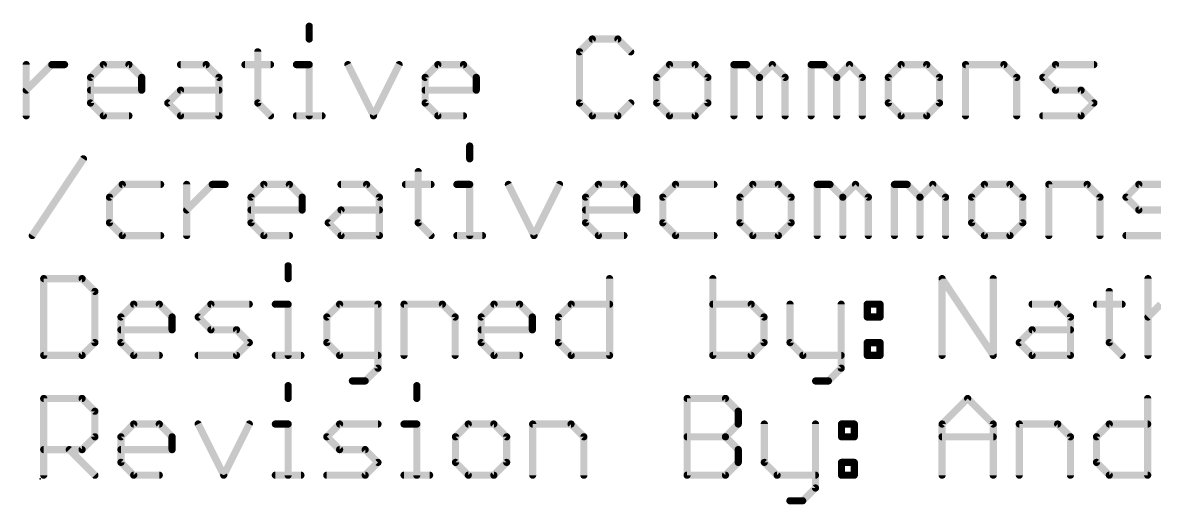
# Model space of a CAD drawing. Extents: x -37 to 70, y -12 to 15.
# Drawn here: x -5.45 to 18.55, y -11.97 to -1.76 of the extents above; entities that cross this region are included whole.
import ezdxf

# ---------------------------------------------------------------- set-up
doc = ezdxf.new("R2010")
doc.units = 0
doc.layers.add('23', color=53, linetype='CONTINUOUS')
doc.layers.add('51', color=53, linetype='CONTINUOUS')

msp = doc.modelspace()

# ---------------------------------------------------------------- linework, layer by layer
at = {"layer": '23'}
msp.add_point((-5.08, -11.43), dxfattribs=at)
at = {"layer": '51', "const_width": 0.1524}
for points in [[(0.6262, -1.8356), (0.6262, -2.1068)], [(6.6291, -2.1068), (6.358, -2.378)], [(7.1715, -2.1068), (6.6291, -2.1068)], [(7.4426, -2.378), (7.1715, -2.1068)], [(-0.4652, -2.378), (-0.4652, -3.4626)], [(6.358, -2.378), (6.358, -3.4626)], [(-5.375, -3.7338), (-5.375, -2.6491)], [(-5.375, -3.1915), (-4.8326, -2.6491)], [(-4.8326, -2.6491), (-4.5615, -2.6491)], [(-4.0107, -2.9203), (-3.7395, -2.6491)], [(-3.7395, -2.6491), (-3.1972, -2.6491)], [(-3.1972, -2.6491), (-2.926, -2.9203)], [(-2.1024, -2.6491), (-1.56, -2.6491)], [(-1.56, -2.6491), (-1.2889, -2.9203)], [(-0.7364, -2.6491), (-0.194, -2.6491)], [(0.3551, -2.6491), (0.6262, -2.6491)], [(0.6262, -2.6491), (0.6262, -3.7338)], [(1.4465, -2.6491), (1.9888, -3.7338)], [(1.9888, -3.7338), (2.5312, -2.6491)], [(3.0837, -2.9203), (3.3548, -2.6491)], [(3.3548, -2.6491), (3.8972, -2.6491)], [(3.8972, -2.6491), (4.1683, -2.9203)], [(8.2663, -2.6491), (7.9951, -2.9203)], [(8.8086, -2.6491), (8.2663, -2.6491)], [(9.0798, -2.9203), (8.8086, -2.6491)], [(9.6323, -3.7338), (9.6323, -2.6491)], [(9.6323, -2.6491), (9.9035, -2.6491)], [(9.9035, -2.6491), (10.1746, -2.9203)], [(10.1746, -2.9203), (10.4458, -2.6491)], [(10.4458, -2.6491), (10.717, -2.9203)], [(11.2695, -3.7338), (11.2695, -2.6491)], [(11.2695, -2.6491), (11.5406, -2.6491)], [(11.5406, -2.6491), (11.8118, -2.9203)], [(11.8118, -2.9203), (12.0829, -2.6491)], [(12.0829, -2.6491), (12.3541, -2.9203)], [(13.1778, -2.6491), (12.9066, -2.9203)], [(13.7201, -2.6491), (13.1778, -2.6491)], [(13.9913, -2.9203), (13.7201, -2.6491)], [(14.5438, -3.7338), (14.5438, -2.6491)], [(14.5438, -2.6491), (15.3573, -2.6491)], [(15.3573, -2.6491), (15.6284, -2.9203)], [(16.1809, -2.9203), (16.4521, -2.6491)], [(16.4521, -2.6491), (17.2656, -2.6491)], [(-4.0107, -3.4626), (-4.0107, -2.9203)], [(-2.926, -2.9203), (-2.926, -3.1915)], [(-1.2889, -2.9203), (-1.2889, -3.7338)], [(3.0837, -3.4626), (3.0837, -2.9203)], [(4.1683, -2.9203), (4.1683, -3.1915)], [(7.9951, -2.9203), (7.9951, -3.4626)], [(9.0798, -3.4626), (9.0798, -2.9203)], [(10.1746, -2.9203), (10.1746, -3.7338)], [(10.717, -2.9203), (10.717, -3.7338)], [(11.8118, -2.9203), (11.8118, -3.7338)], [(12.3541, -2.9203), (12.3541, -3.7338)], [(12.9066, -2.9203), (12.9066, -3.4626)], [(13.9913, -3.4626), (13.9913, -2.9203)], [(15.6284, -2.9203), (15.6284, -3.7338)], [(16.4521, -3.1915), (16.1809, -2.9203)], [(-2.926, -3.1915), (-4.0107, -3.1915)], [(-2.3735, -3.4626), (-2.1024, -3.1915)], [(-2.1024, -3.1915), (-1.2889, -3.1915)], [(4.1683, -3.1915), (3.0837, -3.1915)], [(16.9944, -3.1915), (16.4521, -3.1915)], [(17.2656, -3.4626), (16.9944, -3.1915)], [(-3.7395, -3.7338), (-4.0107, -3.4626)], [(-2.1024, -3.7338), (-2.3735, -3.4626)], [(-0.4652, -3.4626), (-0.194, -3.7338)], [(3.3548, -3.7338), (3.0837, -3.4626)], [(6.358, -3.4626), (6.6291, -3.7338)], [(7.1715, -3.7338), (7.4426, -3.4626)], [(7.9951, -3.4626), (8.2663, -3.7338)], [(8.8086, -3.7338), (9.0798, -3.4626)], [(12.9066, -3.4626), (13.1778, -3.7338)], [(13.7201, -3.7338), (13.9913, -3.4626)], [(16.9944, -3.7338), (17.2656, -3.4626)], [(-3.1972, -3.7338), (-3.7395, -3.7338)], [(-1.2889, -3.7338), (-2.1024, -3.7338)], [(0.3551, -3.7338), (0.8974, -3.7338)], [(3.8972, -3.7338), (3.3548, -3.7338)], [(6.6291, -3.7338), (7.1715, -3.7338)], [(8.2663, -3.7338), (8.8086, -3.7338)], [(13.1778, -3.7338), (13.7201, -3.7338)], [(16.1809, -3.7338), (16.9944, -3.7338)], [(4.029, -4.3756), (4.029, -4.6468)], [(-5.2466, -6.2738), (-4.1619, -4.6468)], [(2.9375, -4.918), (2.9375, -6.0026)], [(-3.3382, -5.1891), (-3.6094, -5.4603)], [(-2.5248, -5.1891), (-3.3382, -5.1891)], [(-1.9723, -6.2738), (-1.9723, -5.1891)], [(-1.9723, -5.7315), (-1.4299, -5.1891)], [(-1.4299, -5.1891), (-1.1588, -5.1891)], [(-0.608, -5.4603), (-0.3368, -5.1891)], [(-0.3368, -5.1891), (0.2055, -5.1891)], [(0.2055, -5.1891), (0.4767, -5.4603)], [(1.3004, -5.1891), (1.8427, -5.1891)], [(1.8427, -5.1891), (2.1139, -5.4603)], [(2.6664, -5.1891), (3.2087, -5.1891)], [(3.7578, -5.1891), (4.029, -5.1891)], [(4.029, -5.1891), (4.029, -6.2738)], [(4.8492, -5.1891), (5.3916, -6.2738)], [(5.3916, -6.2738), (5.9339, -5.1891)], [(6.4864, -5.4603), (6.7576, -5.1891)], [(6.7576, -5.1891), (7.2999, -5.1891)], [(7.2999, -5.1891), (7.571, -5.4603)], [(8.3947, -5.1891), (8.1235, -5.4603)], [(9.2082, -5.1891), (8.3947, -5.1891)], [(10.0319, -5.1891), (9.7607, -5.4603)], [(10.5742, -5.1891), (10.0319, -5.1891)], [(10.8454, -5.4603), (10.5742, -5.1891)], [(11.3979, -6.2738), (11.3979, -5.1891)], [(11.3979, -5.1891), (11.669, -5.1891)], [(11.669, -5.1891), (11.9402, -5.4603)], [(11.9402, -5.4603), (12.2114, -5.1891)], [(12.2114, -5.1891), (12.4825, -5.4603)], [(13.035, -6.2738), (13.035, -5.1891)], [(13.035, -5.1891), (13.3062, -5.1891)], [(13.3062, -5.1891), (13.5773, -5.4603)], [(13.5773, -5.4603), (13.8485, -5.1891)], [(13.8485, -5.1891), (14.1197, -5.4603)], [(14.9433, -5.1891), (14.6722, -5.4603)], [(15.4857, -5.1891), (14.9433, -5.1891)], [(15.7568, -5.4603), (15.4857, -5.1891)], [(16.3093, -6.2738), (16.3093, -5.1891)], [(16.3093, -5.1891), (17.1228, -5.1891)], [(17.1228, -5.1891), (17.394, -5.4603)], [(17.9465, -5.4603), (18.2176, -5.1891)], [(18.2176, -5.1891), (19.0311, -5.1891)], [(-3.6094, -5.4603), (-3.6094, -6.0026)], [(-0.608, -6.0026), (-0.608, -5.4603)], [(0.4767, -5.4603), (0.4767, -5.7315)], [(2.1139, -5.4603), (2.1139, -6.2738)], [(6.4864, -6.0026), (6.4864, -5.4603)], [(7.571, -5.4603), (7.571, -5.7315)], [(8.1235, -5.4603), (8.1235, -6.0026)], [(9.7607, -5.4603), (9.7607, -6.0026)], [(10.8454, -6.0026), (10.8454, -5.4603)], [(11.9402, -5.4603), (11.9402, -6.2738)], [(12.4825, -5.4603), (12.4825, -6.2738)], [(13.5773, -5.4603), (13.5773, -6.2738)], [(14.1197, -5.4603), (14.1197, -6.2738)], [(14.6722, -5.4603), (14.6722, -6.0026)], [(15.7568, -6.0026), (15.7568, -5.4603)], [(17.394, -5.4603), (17.394, -6.2738)], [(18.2176, -5.7315), (17.9465, -5.4603)], [(0.4767, -5.7315), (-0.608, -5.7315)], [(1.0292, -6.0026), (1.3004, -5.7315)], [(1.3004, -5.7315), (2.1139, -5.7315)], [(7.571, -5.7315), (6.4864, -5.7315)], [(18.76, -5.7315), (18.2176, -5.7315)], [(-3.6094, -6.0026), (-3.3382, -6.2738)], [(-0.3368, -6.2738), (-0.608, -6.0026)], [(1.3004, -6.2738), (1.0292, -6.0026)], [(2.9375, -6.0026), (3.2087, -6.2738)], [(6.7576, -6.2738), (6.4864, -6.0026)], [(8.1235, -6.0026), (8.3947, -6.2738)], [(9.7607, -6.0026), (10.0319, -6.2738)], [(10.5742, -6.2738), (10.8454, -6.0026)], [(14.6722, -6.0026), (14.9433, -6.2738)], [(15.4857, -6.2738), (15.7568, -6.0026)], [(-3.3382, -6.2738), (-2.5248, -6.2738)], [(0.2055, -6.2738), (-0.3368, -6.2738)], [(2.1139, -6.2738), (1.3004, -6.2738)], [(3.7578, -6.2738), (4.3001, -6.2738)], [(7.2999, -6.2738), (6.7576, -6.2738)], [(8.3947, -6.2738), (9.2082, -6.2738)], [(10.0319, -6.2738), (10.5742, -6.2738)], [(14.9433, -6.2738), (15.4857, -6.2738)], [(17.9465, -6.2738), (18.76, -6.2738)], [(0.1788, -6.9156), (0.1788, -7.1868)], [(-5.0038, -7.1868), (-5.0038, -8.8138)], [(-4.1903, -7.1868), (-5.0038, -7.1868)], [(-3.9191, -7.458), (-4.1903, -7.1868)], [(6.9952, -7.1868), (6.9952, -8.8138)], [(9.1849, -7.1868), (9.1849, -8.8138)], [(14.0462, -8.8138), (14.0462, -7.1868)], [(14.0462, -7.1868), (15.1309, -8.8138)], [(15.1309, -8.8138), (15.1309, -7.1868)], [(18.412, -7.1868), (18.412, -8.8138)], [(-3.9191, -8.5426), (-3.9191, -7.458)], [(17.5917, -7.458), (17.5917, -8.5426)], [(-3.3666, -8.0003), (-3.0955, -7.7291)], [(-3.0955, -7.7291), (-2.5532, -7.7291)], [(-2.5532, -7.7291), (-2.282, -8.0003)], [(-1.7295, -8.0003), (-1.4583, -7.7291)], [(-1.4583, -7.7291), (-0.6448, -7.7291)], [(-0.0923, -7.7291), (0.1788, -7.7291)], [(0.1788, -7.7291), (0.1788, -8.8138)], [(1.2703, -7.7291), (0.9991, -8.0003)], [(2.0838, -7.7291), (1.2703, -7.7291)], [(2.0838, -9.085), (2.0838, -7.7291)], [(2.6363, -8.8138), (2.6363, -7.7291)], [(2.6363, -7.7291), (3.4498, -7.7291)], [(3.4498, -7.7291), (3.7209, -8.0003)], [(4.2734, -8.0003), (4.5446, -7.7291)], [(4.5446, -7.7291), (5.0869, -7.7291)], [(5.0869, -7.7291), (5.3581, -8.0003)], [(5.9106, -8.0003), (6.1817, -7.7291)], [(6.1817, -7.7291), (6.9952, -7.7291)], [(9.9984, -7.7291), (9.1849, -7.7291)], [(10.2695, -8.0003), (9.9984, -7.7291)], [(10.822, -7.7291), (10.822, -8.5426)], [(11.9067, -7.7291), (11.9067, -9.085)], [(12.4592, -7.7291), (12.7304, -7.7291)], [(12.4592, -8.0003), (12.4592, -7.7291)], [(12.7304, -7.7291), (12.7304, -8.0003)], [(15.9545, -7.7291), (16.4969, -7.7291)], [(16.4969, -7.7291), (16.768, -8.0003)], [(17.3205, -7.7291), (17.8628, -7.7291)], [(18.412, -8.0003), (18.6831, -7.7291)], [(-3.3666, -8.5426), (-3.3666, -8.0003)], [(-2.282, -8.0003), (-2.282, -8.2715)], [(-1.4583, -8.2715), (-1.7295, -8.0003)], [(0.9991, -8.0003), (0.9991, -8.5426)], [(3.7209, -8.0003), (3.7209, -8.8138)], [(4.2734, -8.5426), (4.2734, -8.0003)], [(5.3581, -8.0003), (5.3581, -8.2715)], [(5.9106, -8.5426), (5.9106, -8.0003)], [(10.2695, -8.5426), (10.2695, -8.0003)], [(12.7304, -8.0003), (12.4592, -8.0003)], [(16.768, -8.0003), (16.768, -8.8138)], [(-2.282, -8.2715), (-3.3666, -8.2715)], [(-0.916, -8.2715), (-1.4583, -8.2715)], [(-0.6448, -8.5426), (-0.916, -8.2715)], [(5.3581, -8.2715), (4.2734, -8.2715)], [(15.6834, -8.5426), (15.9545, -8.2715)], [(15.9545, -8.2715), (16.768, -8.2715)], [(-4.1903, -8.8138), (-3.9191, -8.5426)], [(-3.0955, -8.8138), (-3.3666, -8.5426)], [(-0.916, -8.8138), (-0.6448, -8.5426)], [(0.9991, -8.5426), (1.2703, -8.8138)], [(4.5446, -8.8138), (4.2734, -8.5426)], [(6.1817, -8.8138), (5.9106, -8.5426)], [(9.9984, -8.8138), (10.2695, -8.5426)], [(10.822, -8.5426), (11.0932, -8.8138)], [(12.4592, -8.5426), (12.7304, -8.5426)], [(12.4592, -8.8138), (12.4592, -8.5426)], [(12.7304, -8.5426), (12.7304, -8.8138)], [(15.9545, -8.8138), (15.6834, -8.5426)], [(17.5917, -8.5426), (17.8628, -8.8138)], [(-5.0038, -8.8138), (-4.1903, -8.8138)], [(-2.5532, -8.8138), (-3.0955, -8.8138)], [(-1.7295, -8.8138), (-0.916, -8.8138)], [(-0.0923, -8.8138), (0.45, -8.8138)], [(1.2703, -8.8138), (2.0838, -8.8138)], [(5.0869, -8.8138), (4.5446, -8.8138)], [(6.9952, -8.8138), (6.1817, -8.8138)], [(9.1849, -8.8138), (9.9984, -8.8138)], [(11.0932, -8.8138), (11.9067, -8.8138)], [(12.7304, -8.8138), (12.4592, -8.8138)], [(16.768, -8.8138), (15.9545, -8.8138)], [(1.8126, -9.3561), (2.0838, -9.085)], [(11.9067, -9.085), (11.6355, -9.3561)], [(1.5414, -9.3561), (1.8126, -9.3561)], [(11.6355, -9.3561), (11.3644, -9.3561)], [(0.1788, -9.4556), (0.1788, -9.7268)], [(2.9074, -9.4556), (2.9074, -9.7268)], [(-5.0038, -11.3538), (-5.0038, -9.7268)], [(-5.0038, -9.7268), (-4.1903, -9.7268)], [(-4.1903, -9.7268), (-3.9191, -9.998)], [(8.6392, -11.3538), (8.6392, -9.7268)], [(8.6392, -9.7268), (9.4527, -9.7268)], [(9.4527, -9.7268), (9.7238, -9.998)], [(14.0462, -10.2691), (14.5885, -9.7268)], [(14.5885, -9.7268), (15.1309, -10.2691)], [(18.4052, -9.7268), (18.4052, -11.3538)], [(-3.9191, -9.998), (-3.9191, -10.5403)], [(9.7238, -9.998), (9.7238, -10.2691)], [(-3.3666, -10.5403), (-3.0955, -10.2691)], [(-3.0955, -10.2691), (-2.5532, -10.2691)], [(-2.5532, -10.2691), (-2.282, -10.5403)], [(-1.7295, -10.2691), (-1.1872, -11.3538)], [(-1.1872, -11.3538), (-0.6448, -10.2691)], [(-0.0923, -10.2691), (0.1788, -10.2691)], [(0.1788, -10.2691), (0.1788, -11.3538)], [(0.9991, -10.5403), (1.2703, -10.2691)], [(1.2703, -10.2691), (2.0838, -10.2691)], [(2.6363, -10.2691), (2.9074, -10.2691)], [(2.9074, -10.2691), (2.9074, -11.3538)], [(3.9989, -10.2691), (3.7277, -10.5403)], [(4.5412, -10.2691), (3.9989, -10.2691)], [(4.8124, -10.5403), (4.5412, -10.2691)], [(5.3649, -11.3538), (5.3649, -10.2691)], [(5.3649, -10.2691), (6.1784, -10.2691)], [(6.1784, -10.2691), (6.4495, -10.5403)], [(9.7238, -10.2691), (9.4527, -10.5403)], [(10.2763, -10.2691), (10.2763, -11.0826)], [(11.361, -10.2691), (11.361, -11.625)], [(11.9135, -10.2691), (12.1846, -10.2691)], [(11.9135, -10.5403), (11.9135, -10.2691)], [(12.1846, -10.2691), (12.1846, -10.5403)], [(14.0462, -11.3538), (14.0462, -10.2691)], [(15.1309, -10.2691), (15.1309, -11.3538)], [(15.6834, -11.3538), (15.6834, -10.2691)], [(15.6834, -10.2691), (16.4969, -10.2691)], [(16.4969, -10.2691), (16.768, -10.5403)], [(17.3205, -10.5403), (17.5917, -10.2691)], [(17.5917, -10.2691), (18.4052, -10.2691)], [(-3.9191, -10.5403), (-4.1903, -10.8115)], [(-3.3666, -11.0826), (-3.3666, -10.5403)], [(-2.282, -10.5403), (-2.282, -10.8115)], [(1.2703, -10.8115), (0.9991, -10.5403)], [(3.7277, -10.5403), (3.7277, -11.0826)], [(4.8124, -11.0826), (4.8124, -10.5403)], [(6.4495, -10.5403), (6.4495, -11.3538)], [(8.6392, -10.5403), (9.4527, -10.5403)], [(9.4527, -10.5403), (9.7238, -10.8115)], [(12.1846, -10.5403), (11.9135, -10.5403)], [(14.0462, -10.5403), (15.1309, -10.5403)], [(16.768, -10.5403), (16.768, -11.3538)], [(17.3205, -11.0826), (17.3205, -10.5403)], [(-4.1903, -10.8115), (-5.0038, -10.8115)], [(-4.4615, -10.8115), (-3.9191, -11.3538)], [(-2.282, -10.8115), (-3.3666, -10.8115)], [(1.8126, -10.8115), (1.2703, -10.8115)], [(2.0838, -11.0826), (1.8126, -10.8115)], [(9.7238, -10.8115), (9.7238, -11.0826)], [(-3.0955, -11.3538), (-3.3666, -11.0826)], [(1.8126, -11.3538), (2.0838, -11.0826)], [(3.7277, -11.0826), (3.9989, -11.3538)], [(4.5412, -11.3538), (4.8124, -11.0826)], [(9.7238, -11.0826), (9.4527, -11.3538)], [(10.2763, -11.0826), (10.5475, -11.3538)], [(11.9135, -11.0826), (12.1846, -11.0826)], [(11.9135, -11.3538), (11.9135, -11.0826)], [(12.1846, -11.0826), (12.1846, -11.3538)], [(17.5917, -11.3538), (17.3205, -11.0826)], [(-2.5532, -11.3538), (-3.0955, -11.3538)], [(-0.0923, -11.3538), (0.45, -11.3538)], [(0.9991, -11.3538), (1.8126, -11.3538)], [(2.6363, -11.3538), (3.1786, -11.3538)], [(3.9989, -11.3538), (4.5412, -11.3538)], [(9.4527, -11.3538), (8.6392, -11.3538)], [(10.5475, -11.3538), (11.361, -11.3538)], [(12.1846, -11.3538), (11.9135, -11.3538)], [(18.4052, -11.3538), (17.5917, -11.3538)], [(11.361, -11.625), (11.0898, -11.8961)], [(11.0898, -11.8961), (10.8187, -11.8961)]]:
    msp.add_lwpolyline(points, dxfattribs=at)
at = {"layer": '51', "const_width": 0.0762}
for points in [[(0.6643, -1.8356, 1), (0.5881, -1.8356)], [(0.5881, -2.1068, 1), (0.6643, -2.1068)], [(6.6291, -2.0687, 1), (6.6291, -2.1449)], [(6.6561, -2.1338, 1), (6.6022, -2.0799)], [(7.1984, -2.0799, 1), (7.1445, -2.1338)], [(7.1715, -2.1449, 1), (7.1715, -2.0687)], [(-0.4271, -2.378, 1), (-0.5033, -2.378)], [(6.331, -2.351, 1), (6.3849, -2.4049)], [(6.3961, -2.378, 1), (6.3199, -2.378)], [(7.4157, -2.4049, 1), (7.4696, -2.351)], [(-5.3369, -2.6491, 1), (-5.4131, -2.6491)], [(-4.8326, -2.611, 1), (-4.8326, -2.6872)], [(-4.8057, -2.6761, 1), (-4.8596, -2.6222)], [(-4.5615, -2.6872, 1), (-4.5615, -2.611)], [(-3.7395, -2.611, 1), (-3.7395, -2.6872)], [(-3.7126, -2.6761, 1), (-3.7665, -2.6222)], [(-3.1702, -2.6222, 1), (-3.2241, -2.6761)], [(-3.1972, -2.6872, 1), (-3.1972, -2.611)], [(-2.1024, -2.611, 1), (-2.1024, -2.6872)], [(-1.5331, -2.6222, 1), (-1.587, -2.6761)], [(-1.56, -2.6872, 1), (-1.56, -2.611)], [(-0.7364, -2.611, 1), (-0.7364, -2.6872)], [(-0.194, -2.6872, 1), (-0.194, -2.611)], [(0.3551, -2.611, 1), (0.3551, -2.6872)], [(0.6643, -2.6491, 1), (0.5881, -2.6491)], [(0.6262, -2.6872, 1), (0.6262, -2.611)], [(1.4806, -2.6321, 1), (1.4124, -2.6662)], [(2.5652, -2.6662, 1), (2.4971, -2.6321)], [(3.3548, -2.611, 1), (3.3548, -2.6872)], [(3.3818, -2.6761, 1), (3.3279, -2.6222)], [(3.9241, -2.6222, 1), (3.8702, -2.6761)], [(3.8972, -2.6872, 1), (3.8972, -2.611)], [(8.2663, -2.611, 1), (8.2663, -2.6872)], [(8.2932, -2.6761, 1), (8.2394, -2.6222)], [(8.8356, -2.6222, 1), (8.7817, -2.6761)], [(8.8086, -2.6872, 1), (8.8086, -2.611)], [(9.6704, -2.6491, 1), (9.5942, -2.6491)], [(9.6323, -2.611, 1), (9.6323, -2.6872)], [(9.9304, -2.6222, 1), (9.8765, -2.6761)], [(9.9035, -2.6872, 1), (9.9035, -2.611)], [(10.4727, -2.6222, 1), (10.4188, -2.6761)], [(10.4727, -2.6761, 1), (10.4188, -2.6222)], [(11.3076, -2.6491, 1), (11.2314, -2.6491)], [(11.2695, -2.611, 1), (11.2695, -2.6872)], [(11.5676, -2.6222, 1), (11.5137, -2.6761)], [(11.5406, -2.6872, 1), (11.5406, -2.611)], [(12.1099, -2.6222, 1), (12.056, -2.6761)], [(12.1099, -2.6761, 1), (12.056, -2.6222)], [(13.1778, -2.611, 1), (13.1778, -2.6872)], [(13.2047, -2.6761, 1), (13.1508, -2.6222)], [(13.747, -2.6222, 1), (13.6932, -2.6761)], [(13.7201, -2.6872, 1), (13.7201, -2.611)], [(14.5819, -2.6491, 1), (14.5057, -2.6491)], [(14.5438, -2.611, 1), (14.5438, -2.6872)], [(15.3842, -2.6222, 1), (15.3303, -2.6761)], [(15.3573, -2.6872, 1), (15.3573, -2.611)], [(16.4521, -2.611, 1), (16.4521, -2.6872)], [(16.479, -2.6761, 1), (16.4251, -2.6222)], [(17.2656, -2.6872, 1), (17.2656, -2.611)], [(-3.9726, -2.9203, 1), (-4.0488, -2.9203)], [(-4.0376, -2.8934, 1), (-3.9837, -2.9472)], [(-2.8879, -2.9203, 1), (-2.9641, -2.9203)], [(-2.953, -2.9472, 1), (-2.8991, -2.8934)], [(-1.2508, -2.9203, 1), (-1.327, -2.9203)], [(-1.3158, -2.9472, 1), (-1.2619, -2.8934)], [(3.1218, -2.9203, 1), (3.0456, -2.9203)], [(3.0567, -2.8934, 1), (3.1106, -2.9472)], [(4.2064, -2.9203, 1), (4.1302, -2.9203)], [(4.1414, -2.9472, 1), (4.1953, -2.8934)], [(8.0332, -2.9203, 1), (7.957, -2.9203)], [(7.9682, -2.8934, 1), (8.0221, -2.9472)], [(9.1179, -2.9203, 1), (9.0417, -2.9203)], [(9.0529, -2.9472, 1), (9.1067, -2.8934)], [(10.2127, -2.9203, 1), (10.1365, -2.9203)], [(10.1477, -2.8934, 1), (10.2016, -2.9472)], [(10.1477, -2.9472, 1), (10.2016, -2.8934)], [(10.7551, -2.9203, 1), (10.6789, -2.9203)], [(10.69, -2.9472, 1), (10.7439, -2.8934)], [(11.8499, -2.9203, 1), (11.7737, -2.9203)], [(11.7848, -2.8934, 1), (11.8387, -2.9472)], [(11.7848, -2.9472, 1), (11.8387, -2.8934)], [(12.3922, -2.9203, 1), (12.316, -2.9203)], [(12.3272, -2.9472, 1), (12.3811, -2.8934)], [(12.9447, -2.9203, 1), (12.8685, -2.9203)], [(12.8797, -2.8934, 1), (12.9335, -2.9472)], [(14.0294, -2.9203, 1), (13.9532, -2.9203)], [(13.9643, -2.9472, 1), (14.0182, -2.8934)], [(15.6665, -2.9203, 1), (15.5903, -2.9203)], [(15.6015, -2.9472, 1), (15.6554, -2.8934)], [(16.2079, -2.8934, 1), (16.154, -2.9472)], [(16.154, -2.8934, 1), (16.2079, -2.9472)], [(-4.0107, -3.1534, 1), (-4.0107, -3.2296)], [(-2.926, -3.2296, 1), (-2.926, -3.1534)], [(-2.1024, -3.1534, 1), (-2.1024, -3.2296)], [(-2.0754, -3.2184, 1), (-2.1293, -3.1645)], [(-1.2889, -3.2296, 1), (-1.2889, -3.1534)], [(3.0837, -3.1534, 1), (3.0837, -3.2296)], [(4.1683, -3.2296, 1), (4.1683, -3.1534)], [(16.4521, -3.1534, 1), (16.4521, -3.2296)], [(17.0214, -3.1645, 1), (16.9675, -3.2184)], [(16.9944, -3.2296, 1), (16.9944, -3.1534)], [(-5.4019, -3.1645, 1), (-5.348, -3.2184)], [(-2.9641, -3.1915, 1), (-2.8879, -3.1915)], [(4.1302, -3.1915, 1), (4.2064, -3.1915)], [(16.4251, -3.2184, 1), (16.479, -3.1645)], [(-3.9837, -3.4357, 1), (-4.0376, -3.4896)], [(-4.0488, -3.4626, 1), (-3.9726, -3.4626)], [(-2.3466, -3.4357, 1), (-2.4005, -3.4896)], [(-2.4005, -3.4357, 1), (-2.3466, -3.4896)], [(-0.4383, -3.4357, 1), (-0.4921, -3.4896)], [(-0.5033, -3.4626, 1), (-0.4271, -3.4626)], [(3.1106, -3.4357, 1), (3.0567, -3.4896)], [(3.0456, -3.4626, 1), (3.1218, -3.4626)], [(6.3849, -3.4357, 1), (6.331, -3.4896)], [(6.3199, -3.4626, 1), (6.3961, -3.4626)], [(7.4696, -3.4896, 1), (7.4157, -3.4357)], [(8.0221, -3.4357, 1), (7.9682, -3.4896)], [(7.957, -3.4626, 1), (8.0332, -3.4626)], [(9.0417, -3.4626, 1), (9.1179, -3.4626)], [(9.1067, -3.4896, 1), (9.0529, -3.4357)], [(12.9335, -3.4357, 1), (12.8797, -3.4896)], [(12.8685, -3.4626, 1), (12.9447, -3.4626)], [(13.9532, -3.4626, 1), (14.0294, -3.4626)], [(14.0182, -3.4896, 1), (13.9643, -3.4357)], [(17.2925, -3.4896, 1), (17.2386, -3.4357)], [(17.2386, -3.4896, 1), (17.2925, -3.4357)], [(-5.4131, -3.7338, 1), (-5.3369, -3.7338)], [(-3.7395, -3.6957, 1), (-3.7395, -3.7719)], [(-3.7665, -3.7607, 1), (-3.7126, -3.7069)], [(-3.1972, -3.7719, 1), (-3.1972, -3.6957)], [(-2.1024, -3.6957, 1), (-2.1024, -3.7719)], [(-2.1293, -3.7607, 1), (-2.0754, -3.7069)], [(-1.327, -3.7338, 1), (-1.2508, -3.7338)], [(-1.2889, -3.7719, 1), (-1.2889, -3.6957)], [(-0.221, -3.7607, 1), (-0.1671, -3.7069)], [(0.3551, -3.6957, 1), (0.3551, -3.7719)], [(0.5881, -3.7338, 1), (0.6643, -3.7338)], [(0.8974, -3.7719, 1), (0.8974, -3.6957)], [(1.9548, -3.7168, 1), (2.0229, -3.7508)], [(1.9548, -3.7508, 1), (2.0229, -3.7168)], [(3.3548, -3.6957, 1), (3.3548, -3.7719)], [(3.3279, -3.7607, 1), (3.3818, -3.7069)], [(3.8972, -3.7719, 1), (3.8972, -3.6957)], [(6.6291, -3.6957, 1), (6.6291, -3.7719)], [(6.6022, -3.7607, 1), (6.6561, -3.7069)], [(7.1445, -3.7069, 1), (7.1984, -3.7607)], [(7.1715, -3.7719, 1), (7.1715, -3.6957)], [(8.2663, -3.6957, 1), (8.2663, -3.7719)], [(8.2394, -3.7607, 1), (8.2932, -3.7069)], [(8.7817, -3.7069, 1), (8.8356, -3.7607)], [(8.8086, -3.7719, 1), (8.8086, -3.6957)], [(9.5942, -3.7338, 1), (9.6704, -3.7338)], [(10.1365, -3.7338, 1), (10.2127, -3.7338)], [(10.6789, -3.7338, 1), (10.7551, -3.7338)], [(11.2314, -3.7338, 1), (11.3076, -3.7338)], [(11.7737, -3.7338, 1), (11.8499, -3.7338)], [(12.316, -3.7338, 1), (12.3922, -3.7338)], [(13.1778, -3.6957, 1), (13.1778, -3.7719)], [(13.1508, -3.7607, 1), (13.2047, -3.7069)], [(13.6932, -3.7069, 1), (13.747, -3.7607)], [(13.7201, -3.7719, 1), (13.7201, -3.6957)], [(14.5057, -3.7338, 1), (14.5819, -3.7338)], [(15.5903, -3.7338, 1), (15.6665, -3.7338)], [(16.1809, -3.6957, 1), (16.1809, -3.7719)], [(16.9675, -3.7069, 1), (17.0214, -3.7607)], [(16.9944, -3.7719, 1), (16.9944, -3.6957)], [(4.0671, -4.3756, 1), (3.9909, -4.3756)], [(-4.1302, -4.6679, 1), (-4.1936, -4.6257)], [(3.9909, -4.6468, 1), (4.0671, -4.6468)], [(2.9756, -4.918, 1), (2.8994, -4.918)], [(-3.3382, -5.151, 1), (-3.3382, -5.2272)], [(-3.3113, -5.2161, 1), (-3.3652, -5.1622)], [(-2.5248, -5.2272, 1), (-2.5248, -5.151)], [(-1.9342, -5.1891, 1), (-2.0104, -5.1891)], [(-1.4299, -5.151, 1), (-1.4299, -5.2272)], [(-1.403, -5.2161, 1), (-1.4569, -5.1622)], [(-1.1588, -5.2272, 1), (-1.1588, -5.151)], [(-0.3368, -5.151, 1), (-0.3368, -5.2272)], [(-0.3099, -5.2161, 1), (-0.3637, -5.1622)], [(0.2325, -5.1622, 1), (0.1786, -5.2161)], [(0.2055, -5.2272, 1), (0.2055, -5.151)], [(1.3004, -5.151, 1), (1.3004, -5.2272)], [(1.8696, -5.1622, 1), (1.8158, -5.2161)], [(1.8427, -5.2272, 1), (1.8427, -5.151)], [(2.6664, -5.151, 1), (2.6664, -5.2272)], [(3.2087, -5.2272, 1), (3.2087, -5.151)], [(3.7578, -5.151, 1), (3.7578, -5.2272)], [(4.0671, -5.1891, 1), (3.9909, -5.1891)], [(4.029, -5.2272, 1), (4.029, -5.151)], [(4.8833, -5.1721, 1), (4.8152, -5.2062)], [(5.968, -5.2062, 1), (5.8998, -5.1721)], [(6.7576, -5.151, 1), (6.7576, -5.2272)], [(6.7845, -5.2161, 1), (6.7306, -5.1622)], [(7.3268, -5.1622, 1), (7.2729, -5.2161)], [(7.2999, -5.2272, 1), (7.2999, -5.151)], [(8.3947, -5.151, 1), (8.3947, -5.2272)], [(8.4216, -5.2161, 1), (8.3678, -5.1622)], [(9.2082, -5.2272, 1), (9.2082, -5.151)], [(10.0319, -5.151, 1), (10.0319, -5.2272)], [(10.0588, -5.2161, 1), (10.0049, -5.1622)], [(10.6011, -5.1622, 1), (10.5473, -5.2161)], [(10.5742, -5.2272, 1), (10.5742, -5.151)], [(11.436, -5.1891, 1), (11.3598, -5.1891)], [(11.3979, -5.151, 1), (11.3979, -5.2272)], [(11.696, -5.1622, 1), (11.6421, -5.2161)], [(11.669, -5.2272, 1), (11.669, -5.151)], [(12.2383, -5.1622, 1), (12.1844, -5.2161)], [(12.2383, -5.2161, 1), (12.1844, -5.1622)], [(13.0731, -5.1891, 1), (12.9969, -5.1891)], [(13.035, -5.151, 1), (13.035, -5.2272)], [(13.3331, -5.1622, 1), (13.2792, -5.2161)], [(13.3062, -5.2272, 1), (13.3062, -5.151)], [(13.8754, -5.1622, 1), (13.8216, -5.2161)], [(13.8754, -5.2161, 1), (13.8216, -5.1622)], [(14.9433, -5.151, 1), (14.9433, -5.2272)], [(14.9703, -5.2161, 1), (14.9164, -5.1622)], [(15.5126, -5.1622, 1), (15.4587, -5.2161)], [(15.4857, -5.2272, 1), (15.4857, -5.151)], [(16.3474, -5.1891, 1), (16.2712, -5.1891)], [(16.3093, -5.151, 1), (16.3093, -5.2272)], [(17.1498, -5.1622, 1), (17.0959, -5.2161)], [(17.1228, -5.2272, 1), (17.1228, -5.151)], [(18.2176, -5.151, 1), (18.2176, -5.2272)], [(18.2446, -5.2161, 1), (18.1907, -5.1622)], [(-3.5713, -5.4603, 1), (-3.6475, -5.4603)], [(-3.6364, -5.4334, 1), (-3.5825, -5.4872)], [(-0.5699, -5.4603, 1), (-0.6461, -5.4603)], [(-0.6349, -5.4334, 1), (-0.581, -5.4872)], [(0.5148, -5.4603, 1), (0.4386, -5.4603)], [(0.4498, -5.4872, 1), (0.5036, -5.4334)], [(2.152, -5.4603, 1), (2.0758, -5.4603)], [(2.0869, -5.4872, 1), (2.1408, -5.4334)], [(6.5245, -5.4603, 1), (6.4483, -5.4603)], [(6.4594, -5.4334, 1), (6.5133, -5.4872)], [(7.6091, -5.4603, 1), (7.5329, -5.4603)], [(7.5441, -5.4872, 1), (7.598, -5.4334)], [(8.1616, -5.4603, 1), (8.0854, -5.4603)], [(8.0966, -5.4334, 1), (8.1505, -5.4872)], [(9.7988, -5.4603, 1), (9.7226, -5.4603)], [(9.7338, -5.4334, 1), (9.7876, -5.4872)], [(10.8835, -5.4603, 1), (10.8073, -5.4603)], [(10.8184, -5.4872, 1), (10.8723, -5.4334)], [(11.9783, -5.4603, 1), (11.9021, -5.4603)], [(11.9132, -5.4334, 1), (11.9671, -5.4872)], [(11.9132, -5.4872, 1), (11.9671, -5.4334)], [(12.5206, -5.4603, 1), (12.4444, -5.4603)], [(12.4556, -5.4872, 1), (12.5095, -5.4334)], [(13.6154, -5.4603, 1), (13.5392, -5.4603)], [(13.5504, -5.4334, 1), (13.6043, -5.4872)], [(13.5504, -5.4872, 1), (13.6043, -5.4334)], [(14.1578, -5.4603, 1), (14.0816, -5.4603)], [(14.0927, -5.4872, 1), (14.1466, -5.4334)], [(14.7103, -5.4603, 1), (14.6341, -5.4603)], [(14.6452, -5.4334, 1), (14.6991, -5.4872)], [(15.7949, -5.4603, 1), (15.7187, -5.4603)], [(15.7299, -5.4872, 1), (15.7838, -5.4334)], [(17.4321, -5.4603, 1), (17.3559, -5.4603)], [(17.367, -5.4872, 1), (17.4209, -5.4334)], [(17.9734, -5.4334, 1), (17.9195, -5.4872)], [(17.9195, -5.4334, 1), (17.9734, -5.4872)], [(-1.9992, -5.7045, 1), (-1.9453, -5.7584)], [(-0.608, -5.6934, 1), (-0.608, -5.7696)], [(0.4386, -5.7315, 1), (0.5148, -5.7315)], [(0.4767, -5.7696, 1), (0.4767, -5.6934)], [(1.3004, -5.6934, 1), (1.3004, -5.7696)], [(1.3273, -5.7584, 1), (1.2734, -5.7045)], [(2.1139, -5.7696, 1), (2.1139, -5.6934)], [(6.4864, -5.6934, 1), (6.4864, -5.7696)], [(7.5329, -5.7315, 1), (7.6091, -5.7315)], [(7.571, -5.7696, 1), (7.571, -5.6934)], [(18.2176, -5.6934, 1), (18.2176, -5.7696)], [(18.1907, -5.7584, 1), (18.2446, -5.7045)], [(-3.5825, -5.9757, 1), (-3.6364, -6.0296)], [(-3.6475, -6.0026, 1), (-3.5713, -6.0026)], [(-0.581, -5.9757, 1), (-0.6349, -6.0296)], [(-0.6461, -6.0026, 1), (-0.5699, -6.0026)], [(1.0561, -5.9757, 1), (1.0023, -6.0296)], [(1.0023, -5.9757, 1), (1.0561, -6.0296)], [(2.9645, -5.9757, 1), (2.9106, -6.0296)], [(2.8994, -6.0026, 1), (2.9756, -6.0026)], [(6.5133, -5.9757, 1), (6.4594, -6.0296)], [(6.4483, -6.0026, 1), (6.5245, -6.0026)], [(8.1505, -5.9757, 1), (8.0966, -6.0296)], [(8.0854, -6.0026, 1), (8.1616, -6.0026)], [(9.7876, -5.9757, 1), (9.7338, -6.0296)], [(9.7226, -6.0026, 1), (9.7988, -6.0026)], [(10.8073, -6.0026, 1), (10.8835, -6.0026)], [(10.8723, -6.0296, 1), (10.8184, -5.9757)], [(14.6991, -5.9757, 1), (14.6452, -6.0296)], [(14.6341, -6.0026, 1), (14.7103, -6.0026)], [(15.7187, -6.0026, 1), (15.7949, -6.0026)], [(15.7838, -6.0296, 1), (15.7299, -5.9757)], [(-5.2783, -6.2527, 1), (-5.2149, -6.2949)], [(-3.3382, -6.2357, 1), (-3.3382, -6.3119)], [(-3.3652, -6.3007, 1), (-3.3113, -6.2469)], [(-2.5248, -6.3119, 1), (-2.5248, -6.2357)], [(-2.0104, -6.2738, 1), (-1.9342, -6.2738)], [(-0.3368, -6.2357, 1), (-0.3368, -6.3119)], [(-0.3637, -6.3007, 1), (-0.3099, -6.2469)], [(0.2055, -6.3119, 1), (0.2055, -6.2357)], [(1.3004, -6.2357, 1), (1.3004, -6.3119)], [(1.2734, -6.3007, 1), (1.3273, -6.2469)], [(2.0758, -6.2738, 1), (2.152, -6.2738)], [(2.1139, -6.3119, 1), (2.1139, -6.2357)], [(3.1817, -6.3007, 1), (3.2356, -6.2469)], [(3.7578, -6.2357, 1), (3.7578, -6.3119)], [(3.9909, -6.2738, 1), (4.0671, -6.2738)], [(4.3001, -6.3119, 1), (4.3001, -6.2357)], [(5.3575, -6.2568, 1), (5.4256, -6.2908)], [(5.3575, -6.2908, 1), (5.4256, -6.2568)], [(6.7576, -6.2357, 1), (6.7576, -6.3119)], [(6.7306, -6.3007, 1), (6.7845, -6.2469)], [(7.2999, -6.3119, 1), (7.2999, -6.2357)], [(8.3947, -6.2357, 1), (8.3947, -6.3119)], [(8.3678, -6.3007, 1), (8.4216, -6.2469)], [(9.2082, -6.3119, 1), (9.2082, -6.2357)], [(10.0319, -6.2357, 1), (10.0319, -6.3119)], [(10.0049, -6.3007, 1), (10.0588, -6.2469)], [(10.5473, -6.2469, 1), (10.6011, -6.3007)], [(10.5742, -6.3119, 1), (10.5742, -6.2357)], [(11.3598, -6.2738, 1), (11.436, -6.2738)], [(11.9021, -6.2738, 1), (11.9783, -6.2738)], [(12.4444, -6.2738, 1), (12.5206, -6.2738)], [(12.9969, -6.2738, 1), (13.0731, -6.2738)], [(13.5392, -6.2738, 1), (13.6154, -6.2738)], [(14.0816, -6.2738, 1), (14.1578, -6.2738)], [(14.9433, -6.2357, 1), (14.9433, -6.3119)], [(14.9164, -6.3007, 1), (14.9703, -6.2469)], [(15.4587, -6.2469, 1), (15.5126, -6.3007)], [(15.4857, -6.3119, 1), (15.4857, -6.2357)], [(16.2712, -6.2738, 1), (16.3474, -6.2738)], [(17.3559, -6.2738, 1), (17.4321, -6.2738)], [(17.9465, -6.2357, 1), (17.9465, -6.3119)], [(0.2169, -6.9156, 1), (0.1407, -6.9156)], [(-4.9657, -7.1868, 1), (-5.0419, -7.1868)], [(-5.0038, -7.1487, 1), (-5.0038, -7.2249)], [(-4.1634, -7.1599, 1), (-4.2172, -7.2138)], [(-4.1903, -7.2249, 1), (-4.1903, -7.1487)], [(0.1407, -7.1868, 1), (0.2169, -7.1868)], [(7.0333, -7.1868, 1), (6.9571, -7.1868)], [(9.223, -7.1868, 1), (9.1468, -7.1868)], [(14.0843, -7.1868, 1), (14.0081, -7.1868)], [(14.0779, -7.1657, 1), (14.0145, -7.2079)], [(15.169, -7.1868, 1), (15.0928, -7.1868)], [(18.4501, -7.1868, 1), (18.3739, -7.1868)], [(-3.881, -7.458, 1), (-3.9572, -7.458)], [(-3.9461, -7.4849, 1), (-3.8922, -7.431)], [(17.6298, -7.458, 1), (17.5536, -7.458)], [(-3.0955, -7.691, 1), (-3.0955, -7.7672)], [(-3.0685, -7.7561, 1), (-3.1224, -7.7022)], [(-2.5262, -7.7022, 1), (-2.5801, -7.7561)], [(-2.5532, -7.7672, 1), (-2.5532, -7.691)], [(-1.4583, -7.691, 1), (-1.4583, -7.7672)], [(-1.4314, -7.7561, 1), (-1.4853, -7.7022)], [(-0.6448, -7.7672, 1), (-0.6448, -7.691)], [(-0.0923, -7.691, 1), (-0.0923, -7.7672)], [(0.2169, -7.7291, 1), (0.1407, -7.7291)], [(0.1788, -7.7672, 1), (0.1788, -7.691)], [(1.2703, -7.691, 1), (1.2703, -7.7672)], [(1.2972, -7.7561, 1), (1.2433, -7.7022)], [(2.1219, -7.7291, 1), (2.0457, -7.7291)], [(2.0838, -7.7672, 1), (2.0838, -7.691)], [(2.6744, -7.7291, 1), (2.5982, -7.7291)], [(2.6363, -7.691, 1), (2.6363, -7.7672)], [(3.4767, -7.7022, 1), (3.4228, -7.7561)], [(3.4498, -7.7672, 1), (3.4498, -7.691)], [(4.5446, -7.691, 1), (4.5446, -7.7672)], [(4.5715, -7.7561, 1), (4.5176, -7.7022)], [(5.1139, -7.7022, 1), (5.06, -7.7561)], [(5.0869, -7.7672, 1), (5.0869, -7.691)], [(6.1817, -7.691, 1), (6.1817, -7.7672)], [(6.2087, -7.7561, 1), (6.1548, -7.7022)], [(6.9952, -7.7672, 1), (6.9952, -7.691)], [(9.1849, -7.691, 1), (9.1849, -7.7672)], [(10.0253, -7.7022, 1), (9.9714, -7.7561)], [(9.9984, -7.7672, 1), (9.9984, -7.691)], [(10.8601, -7.7291, 1), (10.7839, -7.7291)], [(11.9448, -7.7291, 1), (11.8686, -7.7291)], [(12.4592, -7.691, 1), (12.4592, -7.7672)], [(12.4973, -7.7291, 1), (12.4211, -7.7291)], [(12.7685, -7.7291, 1), (12.6923, -7.7291)], [(12.7304, -7.7672, 1), (12.7304, -7.691)], [(15.9545, -7.691, 1), (15.9545, -7.7672)], [(16.5238, -7.7022, 1), (16.4699, -7.7561)], [(16.4969, -7.7672, 1), (16.4969, -7.691)], [(17.3205, -7.691, 1), (17.3205, -7.7672)], [(17.8628, -7.7672, 1), (17.8628, -7.691)], [(-3.3285, -8.0003, 1), (-3.4047, -8.0003)], [(-3.3936, -7.9734, 1), (-3.3397, -8.0272)], [(-2.2439, -8.0003, 1), (-2.3201, -8.0003)], [(-2.3089, -8.0272, 1), (-2.255, -7.9734)], [(-1.7025, -7.9734, 1), (-1.7564, -8.0272)], [(-1.7564, -7.9734, 1), (-1.7025, -8.0272)], [(1.0372, -8.0003, 1), (0.961, -8.0003)], [(0.9722, -7.9734, 1), (1.026, -8.0272)], [(3.759, -8.0003, 1), (3.6828, -8.0003)], [(3.694, -8.0272, 1), (3.7479, -7.9734)], [(4.3115, -8.0003, 1), (4.2353, -8.0003)], [(4.2465, -7.9734, 1), (4.3004, -8.0272)], [(5.3962, -8.0003, 1), (5.32, -8.0003)], [(5.3311, -8.0272, 1), (5.385, -7.9734)], [(5.9487, -8.0003, 1), (5.8725, -8.0003)], [(5.8836, -7.9734, 1), (5.9375, -8.0272)], [(10.3076, -8.0003, 1), (10.2314, -8.0003)], [(10.2426, -8.0272, 1), (10.2965, -7.9734)], [(12.4592, -7.9622, 1), (12.4592, -8.0384)], [(12.4211, -8.0003, 1), (12.4973, -8.0003)], [(12.6923, -8.0003, 1), (12.7685, -8.0003)], [(12.7304, -8.0384, 1), (12.7304, -7.9622)], [(16.8061, -8.0003, 1), (16.7299, -8.0003)], [(16.7411, -8.0272, 1), (16.795, -7.9734)], [(18.385, -7.9734, 1), (18.4389, -8.0272)], [(-3.3666, -8.2334, 1), (-3.3666, -8.3096)], [(-2.3201, -8.2715, 1), (-2.2439, -8.2715)], [(-2.282, -8.3096, 1), (-2.282, -8.2334)], [(-1.4583, -8.2334, 1), (-1.4583, -8.3096)], [(-1.4853, -8.2984, 1), (-1.4314, -8.2445)], [(-0.8891, -8.2445, 1), (-0.9429, -8.2984)], [(-0.916, -8.3096, 1), (-0.916, -8.2334)], [(4.2734, -8.2334, 1), (4.2734, -8.3096)], [(5.32, -8.2715, 1), (5.3962, -8.2715)], [(5.3581, -8.3096, 1), (5.3581, -8.2334)], [(15.9545, -8.2334, 1), (15.9545, -8.3096)], [(15.9815, -8.2984, 1), (15.9276, -8.2445)], [(16.768, -8.3096, 1), (16.768, -8.2334)], [(-3.9572, -8.5426, 1), (-3.881, -8.5426)], [(-3.8922, -8.5696, 1), (-3.9461, -8.5157)], [(-3.3397, -8.5157, 1), (-3.3936, -8.5696)], [(-3.4047, -8.5426, 1), (-3.3285, -8.5426)], [(-0.6179, -8.5696, 1), (-0.6718, -8.5157)], [(-0.6718, -8.5696, 1), (-0.6179, -8.5157)], [(1.026, -8.5157, 1), (0.9722, -8.5696)], [(0.961, -8.5426, 1), (1.0372, -8.5426)], [(4.3004, -8.5157, 1), (4.2465, -8.5696)], [(4.2353, -8.5426, 1), (4.3115, -8.5426)], [(5.9375, -8.5157, 1), (5.8836, -8.5696)], [(5.8725, -8.5426, 1), (5.9487, -8.5426)], [(10.2314, -8.5426, 1), (10.3076, -8.5426)], [(10.2965, -8.5696, 1), (10.2426, -8.5157)], [(10.849, -8.5157, 1), (10.7951, -8.5696)], [(10.7839, -8.5426, 1), (10.8601, -8.5426)], [(12.4592, -8.5045, 1), (12.4592, -8.5807)], [(12.4973, -8.5426, 1), (12.4211, -8.5426)], [(12.7685, -8.5426, 1), (12.6923, -8.5426)], [(12.7304, -8.5807, 1), (12.7304, -8.5045)], [(15.7103, -8.5157, 1), (15.6564, -8.5696)], [(15.6564, -8.5157, 1), (15.7103, -8.5696)], [(17.6186, -8.5157, 1), (17.5647, -8.5696)], [(17.5536, -8.5426, 1), (17.6298, -8.5426)], [(-5.0038, -8.7757, 1), (-5.0038, -8.8519)], [(-5.0419, -8.8138, 1), (-4.9657, -8.8138)], [(-4.2172, -8.7869, 1), (-4.1634, -8.8407)], [(-4.1903, -8.8519, 1), (-4.1903, -8.7757)], [(-3.0955, -8.7757, 1), (-3.0955, -8.8519)], [(-3.1224, -8.8407, 1), (-3.0685, -8.7869)], [(-2.5532, -8.8519, 1), (-2.5532, -8.7757)], [(-1.7295, -8.7757, 1), (-1.7295, -8.8519)], [(-0.9429, -8.7869, 1), (-0.8891, -8.8407)], [(-0.916, -8.8519, 1), (-0.916, -8.7757)], [(-0.0923, -8.7757, 1), (-0.0923, -8.8519)], [(0.1407, -8.8138, 1), (0.2169, -8.8138)], [(0.45, -8.8519, 1), (0.45, -8.7757)], [(1.2703, -8.7757, 1), (1.2703, -8.8519)], [(1.2433, -8.8407, 1), (1.2972, -8.7869)], [(2.0838, -8.8519, 1), (2.0838, -8.7757)], [(2.5982, -8.8138, 1), (2.6744, -8.8138)], [(3.6828, -8.8138, 1), (3.759, -8.8138)], [(4.5446, -8.7757, 1), (4.5446, -8.8519)], [(4.5176, -8.8407, 1), (4.5715, -8.7869)], [(5.0869, -8.8519, 1), (5.0869, -8.7757)], [(6.1817, -8.7757, 1), (6.1817, -8.8519)], [(6.1548, -8.8407, 1), (6.2087, -8.7869)], [(6.9571, -8.8138, 1), (7.0333, -8.8138)], [(6.9952, -8.8519, 1), (6.9952, -8.7757)], [(9.1849, -8.7757, 1), (9.1849, -8.8519)], [(9.1468, -8.8138, 1), (9.223, -8.8138)], [(9.9714, -8.7869, 1), (10.0253, -8.8407)], [(9.9984, -8.8519, 1), (9.9984, -8.7757)], [(11.0932, -8.7757, 1), (11.0932, -8.8519)], [(11.0663, -8.8407, 1), (11.1201, -8.7869)], [(11.9067, -8.8519, 1), (11.9067, -8.7757)], [(12.4592, -8.7757, 1), (12.4592, -8.8519)], [(12.4211, -8.8138, 1), (12.4973, -8.8138)], [(12.6923, -8.8138, 1), (12.7685, -8.8138)], [(12.7304, -8.8519, 1), (12.7304, -8.7757)], [(14.0081, -8.8138, 1), (14.0843, -8.8138)], [(15.0928, -8.8138, 1), (15.169, -8.8138)], [(15.0992, -8.8349, 1), (15.1626, -8.7927)], [(15.9545, -8.7757, 1), (15.9545, -8.8519)], [(15.9276, -8.8407, 1), (15.9815, -8.7869)], [(16.7299, -8.8138, 1), (16.8061, -8.8138)], [(16.768, -8.8519, 1), (16.768, -8.7757)], [(17.8359, -8.8407, 1), (17.8898, -8.7869)], [(18.3739, -8.8138, 1), (18.4501, -8.8138)], [(2.0457, -9.085, 1), (2.1219, -9.085)], [(2.1107, -9.1119, 1), (2.0568, -9.058)], [(11.8686, -9.085, 1), (11.9448, -9.085)], [(11.9336, -9.1119, 1), (11.8798, -9.058)], [(1.5414, -9.318, 1), (1.5414, -9.3942)], [(1.7857, -9.3292, 1), (1.8395, -9.3831)], [(1.8126, -9.3942, 1), (1.8126, -9.318)], [(11.3644, -9.318, 1), (11.3644, -9.3942)], [(11.6086, -9.3292, 1), (11.6625, -9.3831)], [(11.6355, -9.3942, 1), (11.6355, -9.318)], [(0.2169, -9.4556, 1), (0.1407, -9.4556)], [(2.9455, -9.4556, 1), (2.8693, -9.4556)], [(-4.9657, -9.7268, 1), (-5.0419, -9.7268)], [(-5.0038, -9.6887, 1), (-5.0038, -9.7649)], [(-4.1634, -9.6999, 1), (-4.2172, -9.7538)], [(-4.1903, -9.7649, 1), (-4.1903, -9.6887)], [(0.1407, -9.7268, 1), (0.2169, -9.7268)], [(2.8693, -9.7268, 1), (2.9455, -9.7268)], [(8.6773, -9.7268, 1), (8.6011, -9.7268)], [(8.6392, -9.6887, 1), (8.6392, -9.7649)], [(9.4796, -9.6999, 1), (9.4257, -9.7538)], [(9.4527, -9.7649, 1), (9.4527, -9.6887)], [(14.6155, -9.6999, 1), (14.5616, -9.7538)], [(14.6155, -9.7538, 1), (14.5616, -9.6999)], [(18.4433, -9.7268, 1), (18.3671, -9.7268)], [(-3.881, -9.998, 1), (-3.9572, -9.998)], [(-3.9461, -10.0249, 1), (-3.8922, -9.971)], [(9.7619, -9.998, 1), (9.6857, -9.998)], [(9.6969, -10.0249, 1), (9.7508, -9.971)], [(-3.0955, -10.231, 1), (-3.0955, -10.3072)], [(-3.0685, -10.2961, 1), (-3.1224, -10.2422)], [(-2.5262, -10.2422, 1), (-2.5801, -10.2961)], [(-2.5532, -10.3072, 1), (-2.5532, -10.231)], [(-1.6954, -10.2521, 1), (-1.7636, -10.2862)], [(-0.6108, -10.2862, 1), (-0.6789, -10.2521)], [(-0.0923, -10.231, 1), (-0.0923, -10.3072)], [(0.2169, -10.2691, 1), (0.1407, -10.2691)], [(0.1788, -10.3072, 1), (0.1788, -10.231)], [(1.2703, -10.231, 1), (1.2703, -10.3072)], [(1.2972, -10.2961, 1), (1.2433, -10.2422)], [(2.0838, -10.3072, 1), (2.0838, -10.231)], [(2.6363, -10.231, 1), (2.6363, -10.3072)], [(2.9455, -10.2691, 1), (2.8693, -10.2691)], [(2.9074, -10.3072, 1), (2.9074, -10.231)], [(3.9989, -10.231, 1), (3.9989, -10.3072)], [(4.0258, -10.2961, 1), (3.9719, -10.2422)], [(4.5681, -10.2422, 1), (4.5143, -10.2961)], [(4.5412, -10.3072, 1), (4.5412, -10.231)], [(5.403, -10.2691, 1), (5.3268, -10.2691)], [(5.3649, -10.231, 1), (5.3649, -10.3072)], [(6.2053, -10.2422, 1), (6.1514, -10.2961)], [(6.1784, -10.3072, 1), (6.1784, -10.231)], [(9.6857, -10.2691, 1), (9.7619, -10.2691)], [(9.7508, -10.2961, 1), (9.6969, -10.2422)], [(10.3144, -10.2691, 1), (10.2382, -10.2691)], [(11.3991, -10.2691, 1), (11.3229, -10.2691)], [(11.9135, -10.231, 1), (11.9135, -10.3072)], [(11.9516, -10.2691, 1), (11.8754, -10.2691)], [(12.2227, -10.2691, 1), (12.1465, -10.2691)], [(12.1846, -10.3072, 1), (12.1846, -10.231)], [(14.0843, -10.2691, 1), (14.0081, -10.2691)], [(14.0193, -10.2422, 1), (14.0731, -10.2961)], [(15.169, -10.2691, 1), (15.0928, -10.2691)], [(15.1039, -10.2961, 1), (15.1578, -10.2422)], [(15.7215, -10.2691, 1), (15.6453, -10.2691)], [(15.6834, -10.231, 1), (15.6834, -10.3072)], [(16.5238, -10.2422, 1), (16.4699, -10.2961)], [(16.4969, -10.3072, 1), (16.4969, -10.231)], [(17.5917, -10.231, 1), (17.5917, -10.3072)], [(17.6186, -10.2961, 1), (17.5647, -10.2422)], [(18.4052, -10.3072, 1), (18.4052, -10.231)], [(-3.9572, -10.5403, 1), (-3.881, -10.5403)], [(-3.8922, -10.5672, 1), (-3.9461, -10.5134)], [(-3.3285, -10.5403, 1), (-3.4047, -10.5403)], [(-3.3936, -10.5134, 1), (-3.3397, -10.5672)], [(-2.2439, -10.5403, 1), (-2.3201, -10.5403)], [(-2.3089, -10.5672, 1), (-2.255, -10.5134)], [(1.026, -10.5134, 1), (0.9722, -10.5672)], [(0.9722, -10.5134, 1), (1.026, -10.5672)], [(3.7658, -10.5403, 1), (3.6896, -10.5403)], [(3.7008, -10.5134, 1), (3.7546, -10.5672)], [(4.8505, -10.5403, 1), (4.7743, -10.5403)], [(4.7854, -10.5672, 1), (4.8393, -10.5134)], [(6.4876, -10.5403, 1), (6.4114, -10.5403)], [(6.4226, -10.5672, 1), (6.4765, -10.5134)], [(8.6392, -10.5022, 1), (8.6392, -10.5784)], [(9.4796, -10.5134, 1), (9.4257, -10.5672)], [(9.4257, -10.5134, 1), (9.4796, -10.5672)], [(9.4527, -10.5784, 1), (9.4527, -10.5022)], [(11.9135, -10.5022, 1), (11.9135, -10.5784)], [(11.8754, -10.5403, 1), (11.9516, -10.5403)], [(12.1465, -10.5403, 1), (12.2227, -10.5403)], [(12.1846, -10.5784, 1), (12.1846, -10.5022)], [(14.0462, -10.5022, 1), (14.0462, -10.5784)], [(15.1309, -10.5784, 1), (15.1309, -10.5022)], [(16.8061, -10.5403, 1), (16.7299, -10.5403)], [(16.7411, -10.5672, 1), (16.795, -10.5134)], [(17.3586, -10.5403, 1), (17.2824, -10.5403)], [(17.2936, -10.5134, 1), (17.3475, -10.5672)], [(-5.0038, -10.7734, 1), (-5.0038, -10.8496)], [(-4.4345, -10.7845, 1), (-4.4884, -10.8384)], [(-4.2172, -10.7845, 1), (-4.1634, -10.8384)], [(-4.1903, -10.8496, 1), (-4.1903, -10.7734)], [(-3.3666, -10.7734, 1), (-3.3666, -10.8496)], [(-2.3201, -10.8115, 1), (-2.2439, -10.8115)], [(-2.282, -10.8496, 1), (-2.282, -10.7734)], [(1.2703, -10.7734, 1), (1.2703, -10.8496)], [(1.2433, -10.8384, 1), (1.2972, -10.7845)], [(1.8395, -10.7845, 1), (1.7857, -10.8384)], [(1.8126, -10.8496, 1), (1.8126, -10.7734)], [(9.7619, -10.8115, 1), (9.6857, -10.8115)], [(9.6969, -10.8384, 1), (9.7508, -10.7845)], [(-3.3397, -11.0557, 1), (-3.3936, -11.1096)], [(2.1107, -11.1096, 1), (2.0568, -11.0557)], [(2.0568, -11.1096, 1), (2.1107, -11.0557)], [(3.7546, -11.0557, 1), (3.7008, -11.1096)], [(4.8393, -11.1096, 1), (4.7854, -11.0557)], [(9.7508, -11.1096, 1), (9.6969, -11.0557)], [(10.3033, -11.0557, 1), (10.2494, -11.1096)], [(11.9135, -11.0445, 1), (11.9135, -11.1207)], [(11.9516, -11.0826, 1), (11.8754, -11.0826)], [(12.2227, -11.0826, 1), (12.1465, -11.0826)], [(12.1846, -11.1207, 1), (12.1846, -11.0445)], [(17.3475, -11.0557, 1), (17.2936, -11.1096)], [(-3.4047, -11.0826, 1), (-3.3285, -11.0826)], [(-3.0955, -11.3157, 1), (-3.0955, -11.3919)], [(-2.5532, -11.3919, 1), (-2.5532, -11.3157)], [(-0.0923, -11.3157, 1), (-0.0923, -11.3919)], [(0.45, -11.3919, 1), (0.45, -11.3157)], [(0.9991, -11.3157, 1), (0.9991, -11.3919)], [(1.8126, -11.3919, 1), (1.8126, -11.3157)], [(2.6363, -11.3157, 1), (2.6363, -11.3919)], [(3.1786, -11.3919, 1), (3.1786, -11.3157)], [(3.6896, -11.0826, 1), (3.7658, -11.0826)], [(3.9989, -11.3157, 1), (3.9989, -11.3919)], [(4.5412, -11.3919, 1), (4.5412, -11.3157)], [(4.7743, -11.0826, 1), (4.8505, -11.0826)], [(8.6392, -11.3157, 1), (8.6392, -11.3919)], [(9.4527, -11.3919, 1), (9.4527, -11.3157)], [(9.6857, -11.0826, 1), (9.7619, -11.0826)], [(10.2382, -11.0826, 1), (10.3144, -11.0826)], [(10.5475, -11.3157, 1), (10.5475, -11.3919)], [(11.361, -11.3919, 1), (11.361, -11.3157)], [(11.9135, -11.3157, 1), (11.9135, -11.3919)], [(12.1846, -11.3919, 1), (12.1846, -11.3157)], [(17.2824, -11.0826, 1), (17.3586, -11.0826)], [(17.5917, -11.3157, 1), (17.5917, -11.3919)], [(18.4052, -11.3919, 1), (18.4052, -11.3157)], [(-5.0419, -11.3538, 1), (-4.9657, -11.3538)], [(-3.9461, -11.3807, 1), (-3.8922, -11.3269)], [(-3.1224, -11.3807, 1), (-3.0685, -11.3269)], [(-1.2212, -11.3368, 1), (-1.1531, -11.3708)], [(-1.2212, -11.3708, 1), (-1.1531, -11.3368)], [(0.1407, -11.3538, 1), (0.2169, -11.3538)], [(1.7857, -11.3269, 1), (1.8395, -11.3807)], [(2.8693, -11.3538, 1), (2.9455, -11.3538)], [(3.9719, -11.3807, 1), (4.0258, -11.3269)], [(4.5143, -11.3269, 1), (4.5681, -11.3807)], [(5.3268, -11.3538, 1), (5.403, -11.3538)], [(6.4114, -11.3538, 1), (6.4876, -11.3538)], [(8.6011, -11.3538, 1), (8.6773, -11.3538)], [(9.4257, -11.3269, 1), (9.4796, -11.3807)], [(10.5205, -11.3807, 1), (10.5744, -11.3269)], [(11.8754, -11.3538, 1), (11.9516, -11.3538)], [(12.1465, -11.3538, 1), (12.2227, -11.3538)], [(14.0081, -11.3538, 1), (14.0843, -11.3538)], [(15.0928, -11.3538, 1), (15.169, -11.3538)], [(15.6453, -11.3538, 1), (15.7215, -11.3538)], [(16.7299, -11.3538, 1), (16.8061, -11.3538)], [(17.5647, -11.3807, 1), (17.6186, -11.3269)], [(18.3671, -11.3538, 1), (18.4433, -11.3538)], [(11.3229, -11.625, 1), (11.3991, -11.625)], [(11.3879, -11.6519, 1), (11.334, -11.598)], [(10.8187, -11.858, 1), (10.8187, -11.9342)], [(11.0629, -11.8692, 1), (11.1168, -11.9231)], [(11.0898, -11.9342, 1), (11.0898, -11.858)]]:
    msp.add_lwpolyline(points, format="xyb", dxfattribs=at)

doc.saveas('drawing.dxf')
